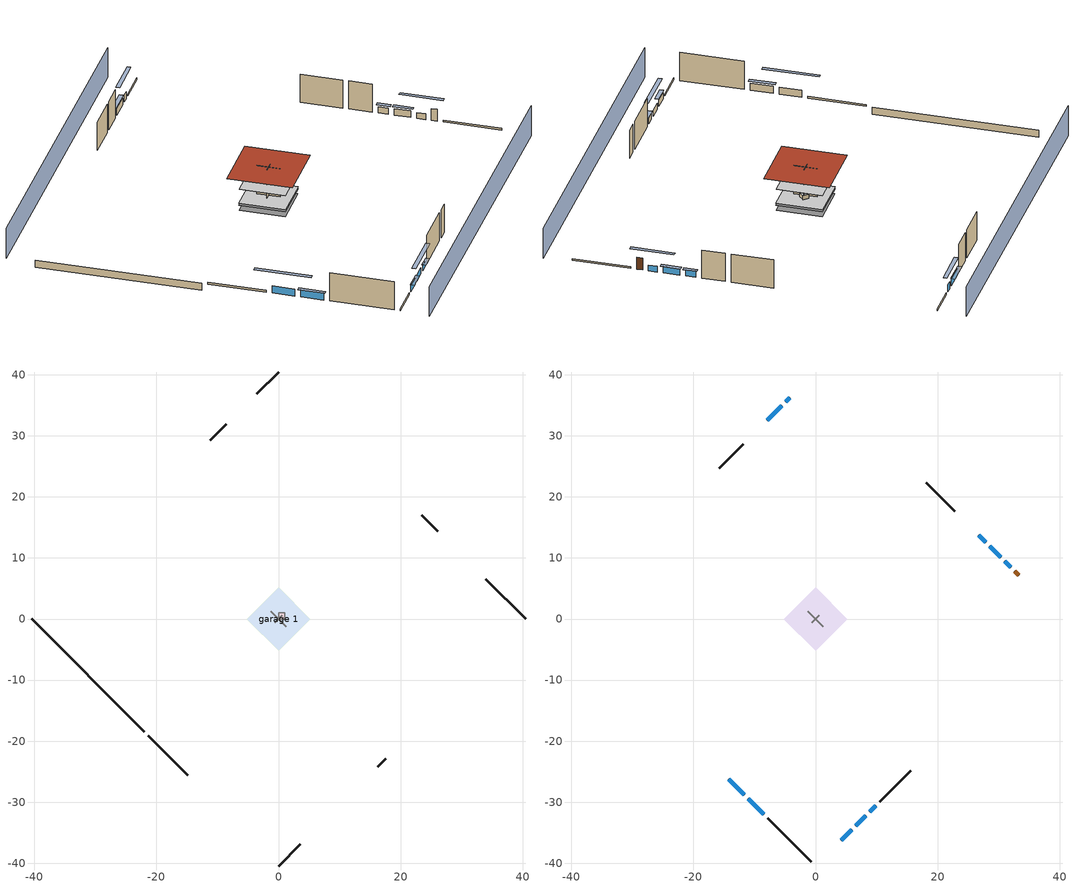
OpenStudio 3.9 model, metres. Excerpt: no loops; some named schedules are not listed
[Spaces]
garage 1
 floor foundation (Slab1 construction): -5.17,0 0,5.17 5.17,0 0,-5.17 z0
 wall outside (Wall1 construction): -8.58,31.86 -11.16,29.28 z0.3:5.18
 wall outside (Wall2 construction): 26.07,14.37 23.48,16.96 z0.3:5.18
 wall outside (Wall9 construction): 16.27,-24.17 17.56,-22.87 z0.3:5.18
 wall to conditioned space 1 (Wall5 construction Reversed): -1.29,1.29 1.29,-1.29 z0.3:5.18
 wall to conditioned space 1 (Wall6 construction Reversed): -0.65,-0.65 0.65,0.65 z0.3:5.18
crawlspace - vented 1
 floor foundation (Slab2 construction): -5.1,0 0,5.1 5.1,0 0,-5.1 z-0.91
 wall outside (RimJoist1 construction): -21.33,-19.11 -14.84,-25.59 z0.3:0.61
 wall outside (RimJoist2 construction): 0,40.44 -3.6,36.84 z0.3:0.61
 wall outside (RimJoist3 construction): 40.44,0 33.95,6.49 z0.3:0.61
 wall outside (RimJoist4 construction): 0,-40.44 3.6,-36.84 z0.3:0.61
 wall foundation (FoundationWall1 construction): -40.44,0 -21.99,-18.45 z-0.91:0.3
central ac and furnace airloop ret air space
 floor adiabatic (AdiabaticConst): 0,0 0,1 1,1 1,0 z0
 wall adiabatic (AdiabaticConst): 0,1 0,0 1,0 1,1 0,1 z0:1
 ceiling adiabatic (AdiabaticConst): 1,0 1,1 0,1 0,0 z1
conditioned space 1
 floor to crawlspace - vented 1 (Floor1 construction): -5.1,0 0,5.1 5.1,0 0,-5.1 z0.3
 floor to garage 1 (Floor2 construction): -5.17,0 0,5.17 5.17,0 0,-5.17 z0.3
 floor adiabatic (AdiabaticFloorConstruction): -5.1,0 0,5.1 5.1,0 0,-5.1 z2.74
 wall outside (Wall3 construction): -7.82,-32.62 -0.66,-39.78 z0.3:5.18
 wall outside (Wall4 construction): -11.82,28.62 -15.8,24.64 z0.3:5.18
 wall outside (Wall7 construction): 22.82,17.61 18.13,22.31 z0.3:5.18
 wall outside (Wall8 construction): 10.54,-29.9 15.61,-24.82 z0.3:5.18
 wall outside (AdiabaticWallConstruction): -14.19,-26.25 -11.66,-28.78 / -11,-29.43 -8.48,-31.96 z0.3:1.52; -4.26,36.18 -4.9,35.53 z0.3:1.49; -5.56,34.88 -7.92,32.52 / 30.33,10.11 28.53,11.9 z0.3:1.43; 31.99,8.45 30.99,9.45 z0.3:1.28; 27.88,12.56 26.72,13.72 z0.3:1.4; 6.57,-33.87 8.22,-32.21 / 4.26,-36.18 5.91,-34.53 z0.3:1.34; 8.88,-31.56 9.88,-30.56 z0.3:1.25
 wall outside (AdiabaticWallConstruction 1): 33.29,7.14 32.65,7.79 z0.3:2.34
 window (WindowConstruction): -14.19,-26.25 -11.66,-28.78 z0.3:1.52
 window (WindowConstruction 1): -11,-29.43 -8.48,-31.96 z0.3:1.52
 window (WindowConstruction 2): -4.26,36.18 -4.9,35.53 z0.3:1.49
 window (WindowConstruction 3): -5.56,34.88 -7.92,32.52 z0.3:1.43
 window (WindowConstruction 4): 31.99,8.45 30.99,9.45 z0.3:1.28
 window (WindowConstruction 5): 30.33,10.11 28.54,11.9 z0.3:1.43
 window (WindowConstruction 6): 27.88,12.56 26.72,13.71 z0.3:1.4
 window (WindowConstruction 7): 6.57,-33.87 8.22,-32.22 z0.3:1.34
 window (WindowConstruction 8): 8.88,-31.56 9.88,-30.56 z0.3:1.25
 window (WindowConstruction 9): 4.26,-36.18 5.91,-34.53 z0.3:1.34
 door (Door): 33.29,7.14 32.65,7.79 z0.3:2.34
 ceiling adiabatic (AdiabaticFloorConstruction): 0,-5.1 5.1,0 0,5.1 -5.1,0 z2.74
 roof outside (Roof1 construction): 0,7.27 -7.27,0 0,-7.27 7.27,0 z5.18
shading: 3.23,-43.67 43.67,-3.23 / -3.23,43.67 -43.67,3.23 z0:5.18; -9.72,-30.72 -16.13,-24.31 -16.56,-24.74 -10.15,-31.15 z4.27; -8.26,-32.18 -11.22,-29.22 -11.65,-29.65 -8.69,-32.61 z1.83; -6.84,33.59 -2.32,38.12 -2.75,38.55 -7.27,34.03 z4.24; -8.13,32.3 -5.34,35.09 -5.78,35.52 -8.57,32.73 z1.74; 29.05,11.39 33.93,6.51 34.36,6.94 29.48,11.82 z4.02; 28.32,12.12 30.54,9.89 30.98,10.32 28.75,12.55 z1.74; 26.51,13.93 28.09,12.34 28.52,12.77 26.94,14.36 z1.71; 10.16,-30.28 4.63,-35.81 5.06,-36.24 10.59,-30.71 z4.08; 10.1,-30.34 8.66,-31.77 9.09,-32.2 10.53,-30.77 z1.55; 6.13,-34.31 4.04,-36.4 4.47,-36.83 6.56,-34.74 z1.65
[Site]
Portland Intl Arpt_OR: Latitude {deg}=45.59; Longitude {deg}=-122.6; Time Zone {hr}=-8; Elevation {m}=33; Terrain=Suburbs; Keep Site Location Information=Yes
[Site:GroundTemperature:Shallow]
10.2558, 8.96328, 8.85977, 9.47314, 11.9355, 14.3863, 16.5111, 17.8571, 17.9714, 16.8767, 14.8061, 12.4304
[Site:WaterMainsTemperature]
Calculation Method=Schedule; Temperature Schedule=mains temperature schedule
[Building]
Building 1
[Material] Roughness=Rough
Name | Thickness {m} | Conductivity {W/m-K} | Density {kg/m3} | Specific Heat {J/kg-K} | Thermal Absorptance | Solar Absorptance | Visible Absorptance
asphalt or fiberglass shingles | 0.00635 | 0.162714 | 1121.4 | 1465.45 | 0.9 | 0.85 | 0.85
roof rigid ins | 0.103632 | 0.029427 | 32.04 | 1214.23 | 0.9 | 0.7 | 0.7
osb sheathing 0.75 in. | 0.01905 | 0.115458 | 512.64 | 1214.23 | 0.9 | 0.7 | 0.7
roof stud and cavity | 0.2032 | 0.161866 | 78.34581 | 1123.46 | 0.9 | 0.7 | 0.7
gypsum board | 0.0127 | 0.160291 | 801 | 837.4 | 0.9 | 0.6 | 0.6
wood siding | 0.0254 | 0.102417 | 544.68 | 1172.36 | 0.9 | 0.85 | 0.85
osb sheathing 0.5 in. | 0.0127 | 0.115458 | 512.64 | 1214.23 | 0.9 | 0.7 | 0.7
wall stud and cavity | 0.1397 | 0.727959 | 139.0536 | 1170.24 | 0.9 | 0.6 | 0.6
wall stud and cavity 1 | 0.1397 | 0.550994 | 139.0536 | 1170.24 | 0.9 | 0.7 | 0.7
osb sheathing 0.5 in. 1; osb sheathing 0.5 in. 2 | 0.0127 | 0.115458 | 512.64 | 1214.23
wall stud and cavity 2 | 0.1397 | 0.335416 | 139.0536 | 1170.24 | 0.9 | 0.7 | 0.7
rim joist stud and cavity | 0.0508 | 0.178688 | 50.32683 | 1063.81 | 0.9 | 0.6 | 0.6
floor stud and cavity | 0.1397 | 0.923637 | 92.3553 | 1139.71 | 0.9 | 0.7 | 0.7
floor covering | 0.0127 | 0.0433444 | 54.468 | 1339.84 | 0.9 | 0.6 | 0.6
concrete 4.0 in. | 0.1016 | 1.803125 | 2242.8 | 837.4 | 0.9 | 0.7 | 0.7
concrete 8.0 in. | 0.2032 | 1.803125 | 2242.8 | 837.4 | 0.9 | 0.7 | 0.7
soil 0.5 in. | 0.0127 | 2.9427 | 1842.3 | 418.7 | 0.9 | 0.7 | 0.7
wood siding 1; wood siding 2 | 0.0254 | 0.102417 | 544.68 | 1172.36
wall rigid ins; floor rigid ins | 0.512978 | 0.029427 | 32.04 | 1214.23 | 0.9 | 0.7 | 0.7
wall stud and cavity 3 | 0.0889 | 0.380278 | 52.3479 | 1209.89 | 0.9 | 0.7 | 0.7
door material | 0.04445 | 0.0612267 | 512.64 | 1214.23 | 0.9 | 0.7 | 0.7
floor stud and cavity 1 | 0.1397 | 1.75129 | 37.0049 | 1207.88 | 0.9 | 0.7 | 0.7
wall stud and cavity 4 | 0.0889 | 0.391764 | 83.0341 | 1211.67 | 0.9 | 0.7 | 0.7
furniture material conditioned space 1; furniture material garage 1 | 0.1524 | 0.115458 | 640.8 | 1214.23 | 0.9 | 0.6 | 0.6
[Construction]
Roof1 construction: asphalt or fiberglass shingles, roof rigid ins, osb sheathing 0.75 in., roof stud and cavity, gypsum board
Wall1 construction; Wall2 construction: wood siding, osb sheathing 0.5 in., wall stud and cavity
Wall3 construction; Wall4 construction: wood siding, osb sheathing 0.5 in., wall stud and cavity 1, gypsum board
Wall5 construction Reversed: gypsum board, wall stud and cavity 2, osb sheathing 0.5 in. 1
Wall6 construction Reversed: gypsum board, wall stud and cavity 2, osb sheathing 0.5 in. 2
Wall7 construction; Wall8 construction: wood siding, osb sheathing 0.5 in. 2, wall stud and cavity 1, gypsum board
Wall9 construction: wood siding, osb sheathing 0.5 in. 2, wall stud and cavity
RimJoist1 construction; RimJoist2 construction; RimJoist3 construction; RimJoist4 construction: wood siding, rim joist stud and cavity
Floor1 construction; Floor2 construction: floor stud and cavity, osb sheathing 0.75 in., floor covering
Slab1 construction: concrete 4.0 in.
FoundationWall1 construction: concrete 8.0 in.
Slab2 construction: soil 0.5 in.
WindowConstruction; WindowConstruction 1; WindowConstruction 2; WindowConstruction 3; WindowConstruction 4; WindowConstruction 5; WindowConstruction 6; WindowConstruction 7; WindowConstruction 8; WindowConstruction 9: WindowMaterial
AdiabaticWallConstruction: wood siding 1, wall rigid ins, wall stud and cavity 3, gypsum board
Door: door material
AdiabaticWallConstruction 1: wood siding 2, wall rigid ins, wall stud and cavity 3, gypsum board
AdiabaticFloorConstruction: floor stud and cavity 1, floor rigid ins, osb sheathing 0.75 in., floor covering
PartitionWallConstruction: gypsum board, wall stud and cavity 4, gypsum board
furniture construction conditioned space 1: furniture material conditioned space 1
furniture construction garage 1: furniture material garage 1
AdiabaticConst: Adiabatic
[WindowMaterial:SimpleGlazingSystem]
WindowMaterial: U-Factor {W/m2-K}=4.76952; Solar Heat Gain Coefficient=0.63
[Material:NoMass]
Adiabatic: Roughness=Rough; Thermal Resistance {m2-K/W}=176.1
[ThermalZone] Multiplier=1; Use Ideal Air Loads=No
Name | Volume {m3} | Thermostat
conditioned space | 384.656 | conditioned space temperature setpoint
garage | 130.484
crawlspace - vented | 63.543
central ac and furnace airloop ret air zone | 1
[Sizing:Zone] Zone Cooling Design Supply Air Temperature Input Method=SupplyAirTemperature; Zone Cooling Design Supply Air Temperature {C}=14; Zone Cooling Design Supply Air Temperature Difference {deltaC}=11.11; Zone Heating Design Supply Air Temperature Input Method=SupplyAirTemperature; Zone Heating Design Supply Air Temperature {C}=40; Zone Heating Design Supply Air Temperature Difference {deltaC}=11.11; Zone Cooling Design Supply Air Humidity Ratio {kg-H2O/kg-air}=0.0085; Zone Heating Design Supply Air Humidity Ratio {kg-H2O/kg-air}=0.008; Cooling Design Air Flow Method=DesignDay; Heating Design Air Flow Method=DesignDay; Account for Dedicated Outdoor Air System=No; Dedicated Outdoor Air System Control Strategy=NeutralSupplyAir; Dedicated Outdoor Air Low Setpoint Temperature for Design {C}=autosize; Dedicated Outdoor Air High Setpoint Temperature for Design {C}=autosize; Zone Load Sizing Method=Sensible Load Only No Latent Load; Zone Latent Cooling Design Supply Air Humidity Ratio Input Method=HumidityRatioDifference; Zone Cooling Design Supply Air Humidity Ratio Difference {kgWater/kgDryAir}=0.005; Zone Latent Heating Design Supply Air Humidity Ratio Input Method=HumidityRatioDifference; Zone Humidification Design Supply Air Humidity Ratio Difference {kgWater/kgDryAir}=0.005; Sizing Option=Coincident
garage; crawlspace - vented; central ac and furnace airloop ret air zone
[Space]
Name | Thermal Zone | Volume {m3}
conditioned space 1 | conditioned space | 384.656
garage 1 | garage | 130.484
crawlspace - vented 1 | crawlspace - vented | 63.543
central ac and furnace airloop ret air space | central ac and furnace airloop ret air zone
[ThermostatSetpoint:DualSetpoint]
conditioned space temperature setpoint: Heating Setpoint Temperature Schedule=heating setpoint; Cooling Setpoint Temperature Schedule=cooling setpoint; Temperature Difference Between Cutout And Setpoint {deltaC}=0
[Foundation:Kiva] Wall Depth Below Slab {m}=0.2032
Name | Initial Indoor Air Temperature {C} | Wall Height Above Grade {m}
Foundation Kiva 1 | 13.4258 | 0.1016
Foundation Kiva 2 | 8.41658 | 0.3048
[Foundation:Kiva:Settings]
Soil Conductivity {W/m-K}=2.9427; Soil Density {kg/m3}=1842.3; Soil Specific Heat {J/kg-K}=418.7; Ground Solar Absorptivity=0.9; Ground Thermal Absorptivity=0.9; Ground Surface Roughness {m}=0.03; Far-Field Width {m}=40; Deep-Ground Boundary Condition=ZeroFlux; Deep-Ground Depth {m}=40; Minimum Cell Dimension {m}=0.2; Maximum Cell Growth Coefficient=3; Simulation Timestep=Timestep
[SurfaceProperty:ExposedFoundationPerimeter] Exposed Perimeter Calculation Method=TotalExposedPerimeter
Name | Total Exposed Perimeter {m}
Slab1 | 18.288
Slab2 | 26.09088
[SurfaceProperty:IncidentSolarMultiplier] Incident Solar Multiplier=1; Incident Solar Multiplier Schedule=trans schedule winter=0.85 summer=0.7
Window1; Window2; Window3; Window4; Window5; Window6; Window7; Window8; Window9; Window10
[InternalMass:Definition] Design Level Calculation Method=SurfaceArea
Name | Construction | Surface Area {m2}
partition wall mass | PartitionWallConstruction | 157.749
furniture mass conditioned space 1 | furniture construction conditioned space 1 | 63.09974
furniture mass garage 1 | furniture construction garage 1 | 5.35122
[InternalMass] Multiplier=1
Name | Internal Mass Definition | Space or SpaceType
partition wall mass | partition wall mass | conditioned space 1
furniture mass conditioned space 1 | furniture mass conditioned space 1 | conditioned space 1
furniture mass garage 1 | furniture mass garage 1 | garage 1
[Fan:SystemModel]
central ac and furnace supply fan: Availability Schedule=Always On Discrete; Design Maximum Air Flow Rate {m3/s}=0.740014; Speed Control Method=Discrete; Electric Power Minimum Flow Rate Fraction=0.2; Design Pressure Rise {Pa}=500; Motor Efficiency=1; Motor In Air Stream Fraction=1; Design Electric Power Consumption {W}=autosize; Design Power Sizing Method=PowerPerFlow; Electric Power Per Unit Flow Rate {W/(m3/s)}=1059.44; Electric Power Per Unit Flow Rate Per Unit Pressure {W-s/m3-Pa}=1.66667; Fan Total Efficiency=0.7; Motor Loss Radiative Fraction=0; Speed Flow Fraction 1=0.87755; Speed Electric Power Fraction 1=0.6758; Speed Flow Fraction 2=1; Speed Electric Power Fraction 2=1
[EnergyManagementSystem:Sensor]
Name | Output Variable or Output Meter Index Key | Output Variable or Output Meter
central_ac_and_furnace_supply_fan_s; central_ac_and_furnace_supply_fan_s_1 | central ac and furnace supply fan | Fan Electricity Energy
water_heater_amb_temp | garage | Zone Mean Air Temperature
water_heater_amb_rh | garage | Zone Air Relative Humidity
water_heater_T_set | water heater setpoint | Schedule Value
out_pb_s |  | Site Outdoor Air Barometric Pressure
out_wt_s |  | Site Outdoor Air Humidity Ratio
site_vw_s |  | Site Wind Speed
cool_season | cooling season schedule | Schedule Value
central_ac_and_furnace_airloop_Fan_RTF_s | central ac and furnace supply fan | Fan Runtime Fraction Speed 1
central_ac_and_furnace_airloop_Fan_RTF_s_1 | central ac and furnace supply fan | Fan Runtime Fraction Speed 2
central_ac_and_furnace_airloop_AH_MFR_s | Node 6 | System Node Mass Flow Rate
central_ac_and_furnace_airloop_AH_VFR_s | Node 6 | System Node Current Density Volume Flow Rate
central_ac_and_furnace_airloop_AH_Tout_s | Node 6 | System Node Temperature
central_ac_and_furnace_airloop_AH_Wout_s | Node 6 | System Node Humidity Ratio
central_ac_and_furnace_airloop_RA_T_s | Node 9 | System Node Temperature
central_ac_and_furnace_airloop_Ra_W_s | Node 9 | System Node Humidity Ratio
central_ac_and_furnace_airloop_0_DZ_T_s | crawlspace - vented | Zone Air Temperature
central_ac_and_furnace_airloop_0_DZ_W_s | crawlspace - vented | Zone Mean Air Humidity Ratio
natural_vent_s | natural vent schedule | Schedule Value
htg_sp_s | heating setpoint | Schedule Value
clg_sp_s | cooling setpoint | Schedule Value
mech_vent_range_fan_0_sch_s | mech vent range fan 0 schedule | Schedule Value
mech_vent_bath_fan_0_sch_s | mech vent bath fan 0 schedule | Schedule Value
clothes_dryer_exhaust_0_sch_s | clothes_dryer | Schedule Value
htg_load_cond |  | Heating:EnergyTransfer:Zone:CONDITIONED SPACE
clg_load_cond |  | Cooling:EnergyTransfer:Zone:CONDITIONED SPACE
htg_load_duct |  | Heating:EnergyTransfer:Zone:CENTRAL AC AND FURNACE AIRLOOP RET AIR ZONE
clg_load_duct |  | Cooling:EnergyTransfer:Zone:CENTRAL AC AND FURNACE AIRLOOP RET AIR ZONE
s_conv | Floor1 | Surface Inside Face Convection Heat Gain Energy
s_ig | Floor1 | Surface Inside Face Internal Gains Radiation Heat Gain Energy
s_sol | Floor1 | Surface Inside Face Solar Radiation Heat Gain Energy
s_lgt | Floor1 | Surface Inside Face Lights Radiation Heat Gain Energy
s_surf | Floor1 | Surface Inside Face Net Surface Thermal Radiation Heat Gain Energy
s_conv_1 | Floor2 | Surface Inside Face Convection Heat Gain Energy
s_ig_1 | Floor2 | Surface Inside Face Internal Gains Radiation Heat Gain Energy
s_sol_1 | Floor2 | Surface Inside Face Solar Radiation Heat Gain Energy
s_lgt_1 | Floor2 | Surface Inside Face Lights Radiation Heat Gain Energy
s_surf_1 | Floor2 | Surface Inside Face Net Surface Thermal Radiation Heat Gain Energy
s_conv_2 | inferred conditioned ceiling | Surface Inside Face Convection Heat Gain Energy
s_ig_2 | inferred conditioned ceiling | Surface Inside Face Internal Gains Radiation Heat Gain Energy
s_sol_2 | inferred conditioned ceiling | Surface Inside Face Solar Radiation Heat Gain Energy
s_lgt_2 | inferred conditioned ceiling | Surface Inside Face Lights Radiation Heat Gain Energy
[ElectricEquipment:Definition] Design Level Calculation Method=EquipmentLevel
Name | Design Level {W} | Fraction Latent | Fraction Radiant | Fraction Lost
ceiling fan | 17.6095 | 0 | 0.558 | 0
clothes washer | 321.889 | 0.03 | 0.162 | 0.7
clothes dryer | 489.003 | 0.015 | 0.081 | 0.85
dishwasher | 838.268 | 0.3 | 0.18 | 0.4
fridge | 54.7945 | 0 | 0.6 | 0
freezer | 194.914 | 0 | 0.6 | 0
cooking range | 1532.92 | 0.08 | 0.432 | 0.2
misc tv | 422.077 | 0 | 0.6 | 0
misc plug loads | 324.587 | 0.021 | 0.558 | 0.049
whole house fan; mech vent house fan | 0 | 0 | 0 | 1
mech vent house fan cfis | 0 | 0 | 0 | 0
mech vent range fan 0; mech vent bath fan 0 | 30 | 0 | 0 | 1
[ElectricEquipment]
Name | Electric Equipment Definition | Space or SpaceType | Schedule
ceiling fan | ceiling fan | conditioned space 1 | ceiling_fan
clothes washer | clothes washer | conditioned space 1 | clothes_washer
clothes dryer | clothes dryer | conditioned space 1 | clothes_dryer
dishwasher | dishwasher | conditioned space 1 | dishwasher
fridge | fridge | conditioned space 1 | fridge schedule
freezer | freezer | garage 1 | freezer schedule
cooking range | cooking range | conditioned space 1 | cooking_range
misc tv | misc tv | conditioned space 1 | plug_loads_tv
misc plug loads | misc plug loads | conditioned space 1 | plug_loads_other
whole house fan | whole house fan | conditioned space 1 | Always On Discrete
mech vent house fan | mech vent house fan | conditioned space 1 | mech vent house fan schedule
mech vent house fan cfis | mech vent house fan cfis | conditioned space 1 | mech vent house fan cfis schedule
mech vent range fan 0 | mech vent range fan 0 | conditioned space 1 | mech vent range fan 0 schedule
mech vent bath fan 0 | mech vent bath fan 0 | conditioned space 1 | mech vent bath fan 0 schedule
[OtherEquipment:Definition] Design Level Calculation Method=EquipmentLevel
Name | Design Level {W} | Fraction Latent | Fraction Radiant | Fraction Lost
water heater sens; central ac and furnace airloop_0 SupSensLkToCond; central ac and furnace airloop_0 SupCondToLv; central ac and furnace airloop_0 RetCondToRP; central ac and furnace airloop_0 RetSensLkToRP; central ac and furnace airloop_0 SupCondToDZ; central ac and furnace airloop_0 RetCondToDZ; central ac and furnace airloop_0 SupSensLkToDZ; mech vent house fan sensible load | 0 | 0 | 0 | 0
water heater lat; central ac and furnace airloop_0 SupLatLkToCond; central ac and furnace airloop_0 RetLatLkToRP; central ac and furnace airloop_0 SupLatLkToDZ; mech vent house fan latent load | 0 | 1 | 0 | 0
water heater energy adjustment1 | 0.01 | 0 | 0 | 1
clothes dryer 2 | 6496.48 | 0.015 | 0.081 | 0.85
cooking range 2 | 0 | 0.08 | 0.432 | 0.2
misc fireplace | 370.654 | 0.1 | 0.3 | 0.4
general water use sensible | -43.4886 | 0 | 0.6 | 0
general water use latent | 44.1266 | 1 | 0 | 0
[OtherEquipment]
Name | Other Equipment Definition | Space or SpaceType | Schedule | Fuel Type
water heater sens | water heater sens | garage 1 | Always On Discrete
water heater lat | water heater lat | garage 1 | Always On Discrete
water heater energy adjustment1 | water heater energy adjustment1 | garage 1 | Always On Discrete | Electricity
clothes dryer 1 | clothes dryer 2 | conditioned space 1 | clothes_dryer | NaturalGas
cooking range 1 | cooking range 2 | conditioned space 1 | cooking_range | Electricity
misc fireplace | misc fireplace | conditioned space 1 | misc fireplace schedule | NaturalGas
general water use sensible | general water use sensible | conditioned space 1 | general water use schedule
general water use latent | general water use latent | conditioned space 1 | general water use schedule
central ac and furnace airloop_0 SupSensLkToCond | central ac and furnace airloop_0 SupSensLkToCond | conditioned space 1 | Always On Discrete
central ac and furnace airloop_0 SupLatLkToCond | central ac and furnace airloop_0 SupLatLkToCond | conditioned space 1 | Always On Discrete
central ac and furnace airloop_0 SupCondToLv | central ac and furnace airloop_0 SupCondToLv | conditioned space 1 | Always On Discrete
central ac and furnace airloop_0 RetCondToRP | central ac and furnace airloop_0 RetCondToRP | central ac and furnace airloop ret air space | Always On Discrete
central ac and furnace airloop_0 RetSensLkToRP | central ac and furnace airloop_0 RetSensLkToRP | central ac and furnace airloop ret air space | Always On Discrete
central ac and furnace airloop_0 RetLatLkToRP | central ac and furnace airloop_0 RetLatLkToRP | central ac and furnace airloop ret air space | Always On Discrete
central ac and furnace airloop_0 SupCondToDZ | central ac and furnace airloop_0 SupCondToDZ | crawlspace - vented 1 | Always On Discrete
central ac and furnace airloop_0 RetCondToDZ | central ac and furnace airloop_0 RetCondToDZ | crawlspace - vented 1 | Always On Discrete
central ac and furnace airloop_0 SupSensLkToDZ | central ac and furnace airloop_0 SupSensLkToDZ | crawlspace - vented 1 | Always On Discrete
central ac and furnace airloop_0 SupLatLkToDZ | central ac and furnace airloop_0 SupLatLkToDZ | crawlspace - vented 1 | Always On Discrete
mech vent house fan sensible load | mech vent house fan sensible load | conditioned space 1 | Always On Discrete
mech vent house fan latent load | mech vent house fan latent load | conditioned space 1 | Always On Discrete
[WaterUse:Equipment:Definition]
Name | Peak Flow Rate {m3/s}
clothes washer | 1.53257e-05
dishwasher | 9.02806e-06
[Lights:Definition] Design Level Calculation Method=LightingLevel; Fraction Radiant=0.6; Fraction Visible=0.2; Return Air Fraction=0
Name | Lighting Level {W}
interior lighting | 258.061
garage lighting | 9.04705
[Lights] Fraction Replaceable=1
Name | Lights Definition | Space or SpaceType | Schedule
interior lighting | interior lighting | conditioned space 1 | lighting_interior
garage lighting | garage lighting | garage 1 | lighting_garage
[Exterior:Lights:Definition]
exterior lighting: Design Level {W}=7.09205
[Exterior:Lights]
exterior lighting: Exterior Lights Definition=exterior lighting; Schedule=exterior lighting schedule
[People:Definition]
occupants: Number of People Calculation Method=People; Number of People {people}=2; Fraction Radiant=0.314171; Sensible Heat Fraction=0.56303; Carbon Dioxide Generation Rate {m3/s-W}=0; Enable ASHRAE 55 Comfort Warnings=No; Mean Radiant Temperature Calculation Type=EnclosureAveraged
[People]
occupants: People Definition=occupants; Space or SpaceType=conditioned space 1; Number of People Schedule=occupants; Activity Level Schedule=occupants activity schedule; Multiplier=1
[ZoneMixing] Schedule=Always On Continuous; Design Flow Rate Calculation Method=Flow/Zone; Design Flow Rate {m3/s}=0
Name | Zone or Space | Source Zone or Space
central ac and furnace airloop_0 ZoneMixDZToCond mix | conditioned space | crawlspace - vented
central ac and furnace airloop_0 ZoneMixCondToDZ mix | crawlspace - vented | conditioned space
[SpaceInfiltration:DesignFlowRate] Schedule=Always On Discrete
Name | Space or SpaceType | Design Flow Rate Calculation Method | Design Flow Rate {m3/s} | Air Changes per Hour {1/hr} | Constant Term Coefficient | Temperature Term Coefficient | Velocity Term Coefficient | Velocity Squared Term Coefficient
natural vent flow; whole house fan flow; infil flow | conditioned space 1 | Flow/Space | 0
infil crawlspace - vented 1 | crawlspace - vented 1 | AirChanges/Hour |  | 2.6013 | 1 | 0 | 0 | 0
crawlspace_vented 1 duct leakage imbalance infil flow | crawlspace - vented 1 | Flow/Space | 0
[SpaceInfiltration:EffectiveLeakageArea]
infil garage 1: Space or SpaceType=garage 1; Schedule=Always On Discrete; Effective Air Leakage Area {cm2}=679.592; Stack Coefficient=0.000129147; Wind Coefficient=4.64657e-05
